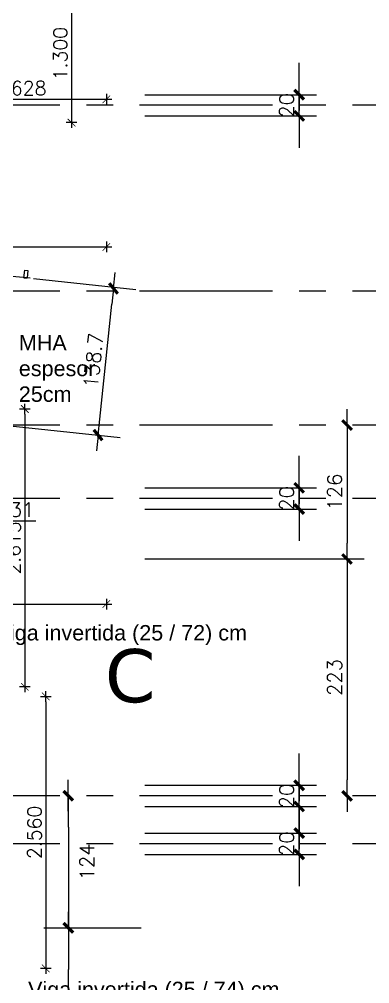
# Model space of a CAD drawing. Header units: millimetres. Extents: x 0 to 223, y -18 to 76.
# Drawn here: x 145.77 to 149.07, y 23.36 to 32.44 of the extents above; entities that cross this region are included whole.
import ezdxf

# ---------------------------------------------------------------- set-up
doc = ezdxf.new("R2010")
doc.units = ezdxf.units.MM
doc.linetypes.add('CENTER', pattern=[2, 1.25, -0.25, 0.25, -0.25])
for name, color, linetype in [('01', 1, 'Continuous'), ('06', 6, 'Continuous'), ('Capa1', 8, 'Continuous'), ('COTAS', 1, 'Continuous'), ('COTAS1', 2, 'Continuous'), ('Cotas2', 1, 'Continuous'), ('EJES', 1, 'CENTER'), ('Textos', 2, 'Continuous')]:
    doc.layers.add(name, color=color, linetype=linetype)
doc.styles.add('INTERARQ', font='ROMANS.SHX')
doc.styles.add('ROMANS', font='romans.shx', dxfattribs={"height": 16.875})
doc.styles.get("Standard").update_dxf_attribs({"font": 'arial.ttf'})
doc.dimstyles.new('ESCALA_1-50', dxfattribs={"dimtxt": 0.13, "dimasz": 0.05, "dimexe": 0.18, "dimexo": 0.0625, "dimgap": 0.04, "dimtad": 1, "dimdec": 3, "dimzin": 0, "dimdsep": 46, "dimtxsty": 'INTERARQ', "dimblk": 'DIMTICK', "dimcen": 0.09, "dimse1": 1, "dimse2": 1, "dimclrd": 1, "dimclre": 1, "dimclrt": 2, "dimadec": 0, "dimazin": 0, "dimtfac": 4.5, "dimtdec": 3, "dimtofl": 0, "dimtmove": 2, "dimatfit": 3, "dimldrblk": 'DIMTICK', "dimfxl": 1, "dimtolj": 1, "dimtzin": 0, "dimarcsym": 0})

# ---------------------------------------------------------------- blocks, each defined once
blk = doc.blocks.new('DIMTICK')
at = {"color": 1}
for p, q in [((-1, 0), (1, 0)), ((0, 1), (0, -1))]:
    blk.add_line(p, q, dxfattribs=at)
at = {"color": 3, "const_width": 0.141}
blk.add_lwpolyline([(0.71, 0.71), (-0.71, -0.71)], dxfattribs=at)
blk = doc.blocks.new('*D150')
at = {"layer": '01', "color": 1, "lineweight": -2, "transparency": 16777216}
blk.add_line((146.2651, 32.7173), (146.2651, 31.5173), dxfattribs=at)
at = {"layer": 'Defpoints', "color": 0, "transparency": 16777216}
for p in [(146.5828, 32.7673), (146.2651, 31.4673), (146.5928, 31.4673)]:
    blk.add_point(p, dxfattribs=at)
at = {"layer": '01', "color": 1, "lineweight": -2, "transparency": 16777216, "xscale": 0.05, "yscale": 0.05, "zscale": 0.05}
for p, rotation in [((146.2651, 32.7673), 90), ((146.2651, 31.4673), 270)]:
    blk.add_blockref('DIMTICK', p, dxfattribs=dict(at, rotation=rotation))
at = {"layer": '01', "color": 2, "transparency": 16777216, "insert": (146.1601, 32.1173), "char_height": 0.13, "attachment_point": 5, "rotation": 90, "style": 'INTERARQ'}
blk.add_mtext('\\A1;1.300', dxfattribs=at)
blk = doc.blocks.new('*D151')
at = {"layer": '01', "color": 1, "lineweight": -2, "transparency": 16777216}
blk.add_line((145.0148, 31.6875), (146.5428, 31.6875), dxfattribs=at)
at = {"layer": 'Defpoints', "color": 0, "transparency": 16777216}
for p in [(146.5928, 31.6875), (144.9648, 31.4673), (146.5928, 31.4673)]:
    blk.add_point(p, dxfattribs=at)
at = {"layer": '01', "color": 1, "lineweight": -2, "transparency": 16777216, "xscale": 0.05, "yscale": 0.05, "zscale": 0.05, "rotation": 180}
blk.add_blockref('DIMTICK', (144.9648, 31.6875), dxfattribs=at)
at = {"layer": '01', "color": 1, "lineweight": -2, "transparency": 16777216, "xscale": 0.05, "yscale": 0.05, "zscale": 0.05}
blk.add_blockref('DIMTICK', (146.5928, 31.6875), dxfattribs=at)
at = {"layer": '01', "color": 2, "transparency": 16777216, "insert": (145.7788, 31.7925), "char_height": 0.13, "attachment_point": 5, "style": 'INTERARQ'}
blk.add_mtext('\\A1;1.628', dxfattribs=at)
blk = doc.blocks.new('*D152')
at = {"layer": '01', "color": 1, "lineweight": -2, "transparency": 16777216}
blk.add_line((143.9147, 30.2972), (146.5428, 30.2972), dxfattribs=at)
at = {"layer": 'Defpoints', "color": 0, "transparency": 16777216}
for p in [(146.5928, 30.2972), (143.8647, 29.0223), (146.5928, 29.0223)]:
    blk.add_point(p, dxfattribs=at)
at = {"layer": '01', "color": 1, "lineweight": -2, "transparency": 16777216, "xscale": 0.05, "yscale": 0.05, "zscale": 0.05, "rotation": 180}
blk.add_blockref('DIMTICK', (143.8647, 30.2972), dxfattribs=at)
at = {"layer": '01', "color": 1, "lineweight": -2, "transparency": 16777216, "xscale": 0.05, "yscale": 0.05, "zscale": 0.05}
blk.add_blockref('DIMTICK', (146.5928, 30.2972), dxfattribs=at)
at = {"layer": '01', "color": 2, "transparency": 16777216, "insert": (145.2288, 30.4022), "char_height": 0.13, "attachment_point": 5, "style": 'INTERARQ'}
blk.add_mtext('\\A1;2.728', dxfattribs=at)
blk = doc.blocks.new('*D154')
at = {"layer": '01', "color": 1, "lineweight": -2, "transparency": 16777216}
blk.add_line((144.1239, 31.3273), (144.1239, 29.0723), dxfattribs=at)
at = {"layer": 'Defpoints', "color": 0, "transparency": 16777216}
for p in [(146.5928, 31.3773), (144.1239, 29.0223), (146.5928, 29.0223)]:
    blk.add_point(p, dxfattribs=at)
at = {"layer": '01', "color": 1, "lineweight": -2, "transparency": 16777216, "xscale": 0.05, "yscale": 0.05, "zscale": 0.05}
for p, rotation in [((144.1239, 31.3773), 90), ((144.1239, 29.0223), 270)]:
    blk.add_blockref('DIMTICK', p, dxfattribs=dict(at, rotation=rotation))
at = {"layer": '01', "color": 2, "transparency": 16777216, "insert": (144.0189, 30.1998), "char_height": 0.13, "attachment_point": 5, "rotation": 90, "style": 'INTERARQ'}
blk.add_mtext('\\A1;2.355', dxfattribs=at)
blk = doc.blocks.new('*D155')
at = {"layer": '01', "color": 1, "lineweight": -2, "transparency": 16777216}
blk.add_line((145.8263, 28.7223), (145.8263, 26.2073), dxfattribs=at)
at = {"layer": 'Defpoints', "color": 0, "transparency": 16777216}
for p in [(146.5929, 28.7723), (145.8263, 26.1573), (146.5928, 26.1573)]:
    blk.add_point(p, dxfattribs=at)
at = {"layer": '01', "color": 1, "lineweight": -2, "transparency": 16777216, "xscale": 0.05, "yscale": 0.05, "zscale": 0.05}
for p, rotation in [((145.8263, 28.7723), 90), ((145.8263, 26.1573), 270)]:
    blk.add_blockref('DIMTICK', p, dxfattribs=dict(at, rotation=rotation))
at = {"layer": '01', "color": 2, "transparency": 16777216, "insert": (145.7213, 27.4648), "char_height": 0.13, "attachment_point": 5, "rotation": 90, "style": 'INTERARQ'}
blk.add_mtext('\\A1;2.615', dxfattribs=at)
blk = doc.blocks.new('*D156')
at = {"layer": '01', "color": 1, "lineweight": -2, "transparency": 16777216}
blk.add_line((141.6429, 26.9363), (146.5429, 26.9363), dxfattribs=at)
at = {"layer": 'Defpoints', "color": 0, "transparency": 16777216}
for p in [(141.5929, 28.7723), (146.5929, 28.7723), (146.5929, 26.9363)]:
    blk.add_point(p, dxfattribs=at)
at = {"layer": '01', "color": 1, "lineweight": -2, "transparency": 16777216, "xscale": 0.05, "yscale": 0.05, "zscale": 0.05, "rotation": 180}
blk.add_blockref('DIMTICK', (141.5929, 26.9363), dxfattribs=at)
at = {"layer": '01', "color": 1, "lineweight": -2, "transparency": 16777216, "xscale": 0.05, "yscale": 0.05, "zscale": 0.05}
blk.add_blockref('DIMTICK', (146.5929, 26.9363), dxfattribs=at)
at = {"layer": '01', "color": 2, "transparency": 16777216, "insert": (144.0929, 27.0413), "char_height": 0.13, "attachment_point": 5, "style": 'INTERARQ'}
blk.add_mtext('\\A1;5.000', dxfattribs=at)
blk = doc.blocks.new('*D62')
at = {"layer": '01', "color": 1, "lineweight": -2, "transparency": 16777216}
blk.add_line((146.0228, 26.0173), (146.0228, 23.5573), dxfattribs=at)
at = {"layer": 'Defpoints', "color": 0, "transparency": 16777216}
for p in [(146.2256, 26.0673), (146.0228, 23.5073), (146.2256, 23.5073)]:
    blk.add_point(p, dxfattribs=at)
at = {"layer": '01', "color": 1, "lineweight": -2, "transparency": 16777216, "xscale": 0.05, "yscale": 0.05, "zscale": 0.05}
for p, rotation in [((146.0228, 26.0673), 90), ((146.0228, 23.5073), 270)]:
    blk.add_blockref('DIMTICK', p, dxfattribs=dict(at, rotation=rotation))
at = {"layer": '01', "color": 2, "transparency": 16777216, "insert": (145.9178, 24.7873), "char_height": 0.13, "attachment_point": 5, "rotation": 90, "style": 'INTERARQ'}
blk.add_mtext('\\A1;2.560', dxfattribs=at)
blk = doc.blocks.new('TICK1')
at = {"color": 2}
for points in [[(0, 0), (-1, 0)], [(0, 0), (1, 0)]]:
    blk.add_lwpolyline(points, dxfattribs=at)
at = {"color": 2, "const_width": 0.2}
blk.add_lwpolyline([(-0.3, -0.3), (0.3, 0.3)], dxfattribs=at)

msp = doc.modelspace()

# ---------------------------------------------------------------- linework, layer by layer
at = {"layer": '06'}
msp.add_line((145.8762, 30.0025), (145.6771, 30.0216), dxfattribs=at)
at = {"layer": 'COTAS', "color": 2}
for p, q in [((148.4058, 31.8805), (148.4058, 32.0305)), ((148.4058, 31.5305), (148.4058, 31.7305)), ((148.4058, 31.3805), (148.4058, 31.2305)), ((146.53, 28.6764), (146.644, 29.7576)), ((148.4058, 28.1805), (148.4058, 28.3305)), ((148.4058, 27.8305), (148.4058, 28.0305)), ((148.4058, 27.6805), (148.4058, 27.5305)), ((148.4058, 25.3805), (148.4058, 25.5305)), ((148.4058, 25.0305), (148.4058, 25.2305)), ((148.4058, 24.9305), (148.4058, 25.0805)), ((148.4058, 24.8805), (148.4058, 24.7305)), ((148.4058, 24.5805), (148.4058, 24.7805)), ((148.4058, 24.4305), (148.4058, 24.2805))]:
    msp.add_line(p, q, dxfattribs=at)
at = {"layer": 'COTAS'}
for p, q in [((145.8181, 30.0083), (145.8257, 30.0803)), ((145.8257, 30.0803), (145.8555, 30.0772)), ((145.8555, 30.0772), (145.848, 30.0052)), ((145.8181, 30.0083), (145.848, 30.0052))]:
    msp.add_line(p, q, dxfattribs=at)
at = {"layer": 'COTAS1', "color": 2}
for p, q in [((148.8558, 28.4705), (148.8558, 27.5104)), ((145.78, 27.7186), (145.93, 27.7186)), ((148.8558, 27.2104), (148.8558, 25.2805)), ((146.2353, 24.8379), (146.235, 25.132)), ((146.2353, 24.8379), (146.2353, 24.1379)), ((146.2353, 24.1965), (146.2353, 23.4965)), ((146.2353, 22.9137), (146.2353, 23.4965))]:
    msp.add_line(p, q, dxfattribs=at)
at = {"layer": 'Cotas2'}
for p, q in [((146.9558, 31.7305), (148.5693, 31.7305)), ((146.9558, 31.5305), (148.5693, 31.5305)), ((145.9077, 29.9989), (146.8701, 29.8975)), ((145.63, 28.6205), (146.7233, 28.5052)), ((146.9558, 28.0305), (148.5693, 28.0305)), ((146.9558, 27.8305), (148.5693, 27.8305)), ((149.0162, 27.3604), (146.9558, 27.3604)), ((146.9558, 25.2305), (148.5693, 25.2305)), ((146.9558, 25.0305), (148.5693, 25.0305)), ((146.9558, 24.7805), (148.5693, 24.7805)), ((146.9558, 24.5805), (148.5693, 24.5805)), ((146.0034, 23.8897), (146.9188, 23.8897))]:
    msp.add_line(p, q, dxfattribs=at)
at = {"layer": 'EJES'}
for p, q in [((150.1554, 31.6305), (128.9622, 31.6305)), ((150.1554, 29.8805), (128.9622, 29.8805)), ((150.1554, 28.6205), (128.9622, 28.6205)), ((150.1554, 27.9305), (128.9622, 27.9305)), ((150.1554, 25.1305), (128.9622, 25.1305)), ((150.1554, 24.6805), (128.9622, 24.6805))]:
    msp.add_line(p, q, dxfattribs=at)

# ---------------------------------------------------------------- block references
at = {"layer": 'COTAS', "color": 2}
for p, xscale, yscale, zscale, rotation in [((148.4058, 31.7305), 0.1500000000000909, 0.1500000000000909, 0.1500000000000909, 270), ((148.4058, 31.5305), 0.1500000000000909, 0.1500000000000909, 0.1500000000000909, 90), ((146.6597, 29.9068), 0.149999999999889, 0.149999999999889, 0.149999999999889, 83.9819906868337), ((146.5143, 28.5272), 0.149999999999889, 0.149999999999889, 0.149999999999889, 263.9819906868337), ((148.4058, 28.0305), 0.1500000000000909, 0.1500000000000909, 0.1500000000000909, 270), ((148.4058, 27.8305), 0.1500000000000909, 0.1500000000000909, 0.1500000000000909, 90), ((148.4058, 25.2305), 0.1500000000000909, 0.1500000000000909, 0.1500000000000909, 270), ((148.4058, 25.0305), 0.1500000000000909, 0.1500000000000909, 0.1500000000000909, 90), ((148.4058, 24.7805), 0.1500000000000909, 0.1500000000000909, 0.1500000000000909, 270), ((148.4058, 24.5805), 0.1500000000000909, 0.1500000000000909, 0.1500000000000909, 90)]:
    msp.add_blockref('TICK1', p, dxfattribs=dict(at, xscale=xscale, yscale=yscale, zscale=zscale, rotation=rotation))
at = {"layer": 'COTAS1', "color": 2}
for p, xscale, yscale, zscale, rotation in [((148.8558, 28.6205), 0.1500000000000909, 0.1500000000000909, 0.1500000000000909, 90), ((145.63, 27.7186), 0.1500000000000909, 0.1500000000000909, 0.1500000000000909, 180), ((148.8558, 27.3604), 0.1500000000000909, 0.1500000000000909, 0.1500000000000909, 90), ((148.8558, 27.3604), 0.1500000000000909, 0.1500000000000909, 0.1500000000000909, 270), ((146.235, 25.132), 0.1499999999999773, 0.1499999999999773, 0.1499999999999773, 90), ((148.8558, 25.1305), 0.1500000000000909, 0.1500000000000909, 0.1500000000000909, 270), ((146.2353, 23.8897), 0.1500000000000909, 0.1500000000000909, 0.1500000000000909, 90), ((146.2353, 23.8897), 0.1500000000000909, 0.1500000000000909, 0.1500000000000909, 270)]:
    msp.add_blockref('TICK1', p, dxfattribs=dict(at, xscale=xscale, yscale=yscale, zscale=zscale, rotation=rotation))

# ---------------------------------------------------------------- texts
at = {"layer": 'Capa1', "char_height": 0.144975, "attachment_point": 1}
for s, width, heights, insert in [('MHA espesor 25cm', 1.208581, [0], (145.77, 29.468)), ('Viga invertida (25 / 72) cm', 2.767896, [0.2432], (145.5513, 26.7388)), ('Viga invertida (25 / 74) cm', 2.767896, [0.2432], (145.8569, 23.3819))]:
    msp.add_mtext_dynamic_manual_height_columns(s, width=width, gutter_width=0.7249, heights=heights, dxfattribs=dict(at, insert=insert))
at = {"layer": 'COTAS', "color": 3, "char_height": 0.135, "attachment_point": 5, "style": 'ROMANS'}
for s, insert, rotation in [('\\A1;20', (148.2883, 31.6305), 90), ('\\A1;138.7', (146.4701, 29.2293), 83.98199), ('\\A1;20', (148.2883, 27.9305), 90), ('\\A1;20', (148.2883, 25.1305), 90), ('\\A1;20', (148.2883, 24.6805), 90)]:
    msp.add_mtext(s, dxfattribs=dict(at, insert=insert, rotation=rotation))
at = {"layer": 'COTAS1', "color": 3, "char_height": 0.135, "attachment_point": 5, "rotation": 90, "style": 'ROMANS'}
for s, insert in [('\\A1;126', (148.7383, 27.9904)), ('\\A1;223', (148.7383, 26.2454)), ('\\A1;124', (146.4095, 24.5097))]:
    msp.add_mtext(s, dxfattribs=dict(at, insert=insert))
at = {"layer": 'COTAS1', "color": 3, "insert": (145.8003, 27.8248), "char_height": 0.135, "attachment_point": 5, "style": 'ROMANS'}
msp.add_mtext('\\A1;31', dxfattribs=at)
at = {"layer": 'Textos', "insert": (146.5779, 26.0029), "char_height": 0.5, "width": 1.354898, "attachment_point": 7}
msp.add_mtext('{\\fVerdana|b0|i0|c0|p34;C}', dxfattribs=at)

# ---------------------------------------------------------------- dimensions: what is measured, and where the dimension line sits
at = {"layer": '01'}
for base, p1, p2, picture, middle in [((146.2651, 31.4673), (146.5828, 32.7673), (146.5928, 31.4673), '*D150', (146.1601, 32.1173)), ((144.1239, 29.0223), (146.5928, 31.3773), (146.5928, 29.0223), '*D154', (144.0189, 30.1998)), ((145.8263, 26.1573), (146.5929, 28.7723), (146.5928, 26.1573), '*D155', (145.7213, 27.4648)), ((146.0228, 23.5073), (146.2256, 26.0673), (146.2256, 23.5073), '*D62', (145.9178, 24.7873))]:
    dim = msp.add_linear_dim(base=base, p1=p1, p2=p2, angle=90, dimstyle='ESCALA_1-50', dxfattribs=at)
    dim.commit()
    dim.dimension.update_dxf_attribs({"geometry": picture, "text_midpoint": middle})
for base, p1, p2, picture, middle in [((146.5928, 31.6875), (144.9648, 31.4673), (146.5928, 31.4673), '*D151', (145.7788, 31.7925)), ((146.5928, 30.2972), (143.8647, 29.0223), (146.5928, 29.0223), '*D152', (145.2288, 30.4022)), ((146.5929, 26.9363), (141.5929, 28.7723), (146.5929, 28.7723), '*D156', (144.0929, 27.0413))]:
    dim = msp.add_linear_dim(base=base, p1=p1, p2=p2, dimstyle='ESCALA_1-50', dxfattribs=at)
    dim.commit()
    dim.dimension.update_dxf_attribs({"geometry": picture, "text_midpoint": middle})

doc.saveas('drawing.dxf')
